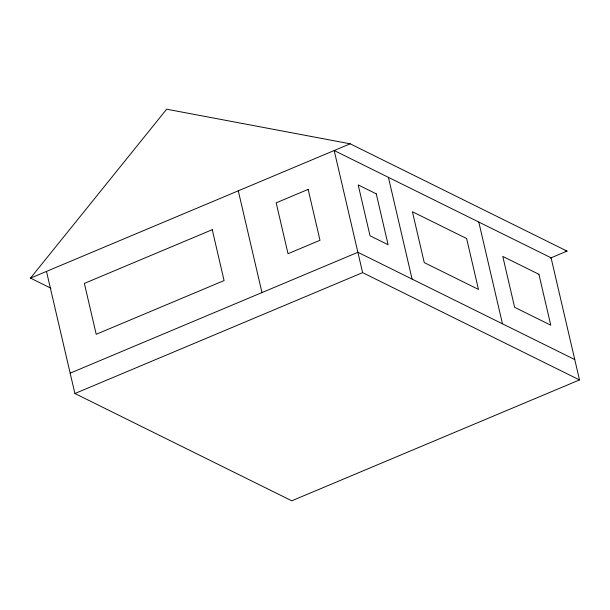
<?xml version="1.0" encoding="UTF-8"?>
<svg xmlns="http://www.w3.org/2000/svg" width="610" height="610" viewBox="0 0 610 610"><rect width="100%" height="100%" fill="white"/><g stroke="black" fill="none" stroke-linecap="round" stroke-linejoin="round"><path stroke-width="0.91" d="M50.996 288.255L30.5 278.114L166.66 109.198L350.186 143.807L567.064 251.099L550.38 258.106M30.5 278.114L350.186 143.807M70.165 373.16L357.879 252.288L574.765 359.572M46.482 271.397L74.9 393.519L362.614 272.639L579.5 379.923L551.082 257.809L334.196 150.525L362.614 272.639M579.5 379.923L291.786 500.802L74.9 393.519M565.195 250.74L567.064 251.099M478.789 222.048L502.472 323.811M388.417 177.35L412.101 279.113M238.296 190.816L261.972 292.579M212.25 229.688L84.371 283.406L96.212 334.288L224.083 280.569L212.25 229.688M308.149 189.397L276.185 202.825L288.027 253.707L319.991 240.279L308.149 189.397M376.263 193.85L358.192 184.906L370.034 235.788L388.105 244.732L376.263 193.85M466.635 238.548L412.413 211.731L424.255 262.613L478.476 289.43L466.635 238.548M538.927 274.309L502.785 256.429L514.619 307.31L550.769 325.191L538.927 274.309"/></g></svg>
